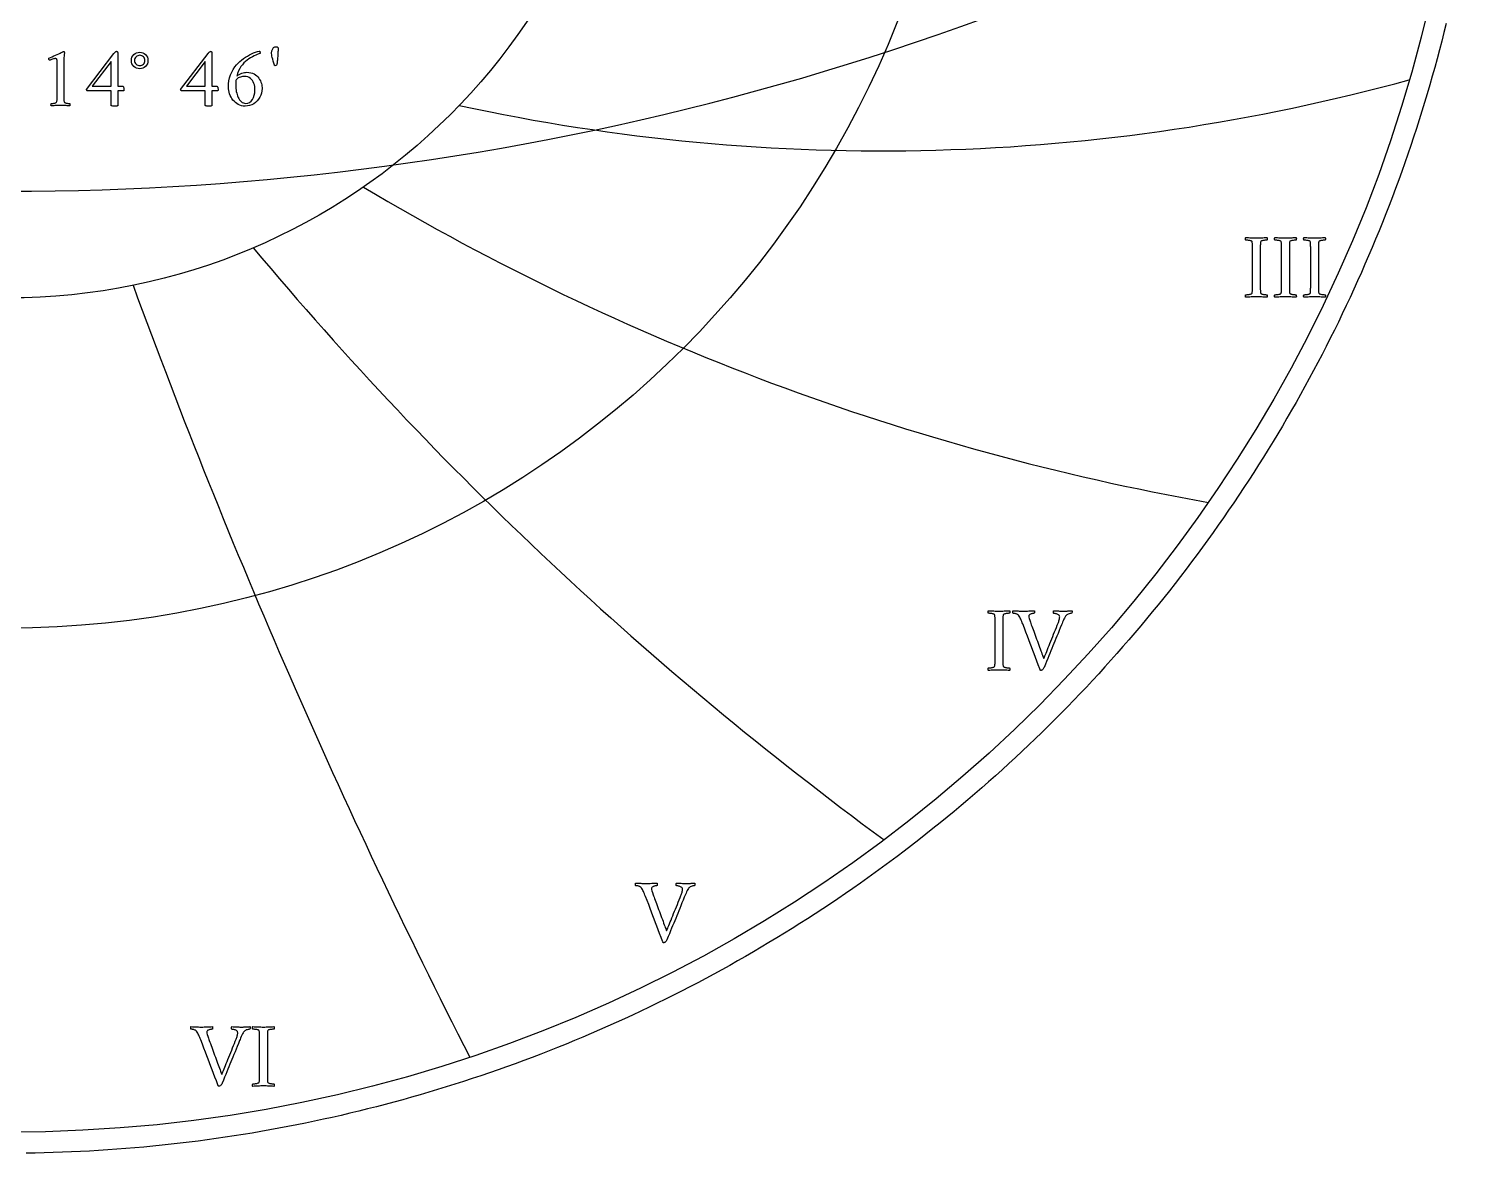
# Model space of a CAD drawing. Header units: millimetres. Extents: x -69 to 69, y -69 to 71.
# Drawn here: x 1 to 68.4, y -69.4 to -16.7 of the extents above; entities that cross this region are included whole.
import ezdxf

# ---------------------------------------------------------------- set-up
doc = ezdxf.new("R2010")
doc.units = ezdxf.units.MM
for name, color, linetype in [('CUT_OUTER', 1, 'Continuous'), ('ENGRAVE', 7, 'Continuous'), ('ENGRAVE_FINE', 8, 'Continuous'), ('TEXT', 5, 'Continuous')]:
    doc.layers.add(name, color=color, linetype=linetype)

msp = doc.modelspace()

# ---------------------------------------------------------------- linework, layer by layer
at = {"layer": 'CUT_OUTER'}
msp.add_lwpolyline([(67.4127, -16.4471), (67.3105, -16.8604), (67.2057, -17.2731), (67.0985, -17.6851), (66.9887, -18.0965), (66.8764, -18.5072), (66.7616, -18.9172), (66.6443, -19.3265), (66.5244, -19.735), (66.4021, -20.1429), (66.2772, -20.5499), (66.1499, -20.9562), (66.0201, -21.3617), (65.8878, -21.7664), (65.753, -22.1702), (65.6157, -22.5733), (65.476, -22.9755), (65.3337, -23.3768), (65.1891, -23.7772), (65.042, -24.1768), (64.8924, -24.5754), (64.7404, -24.9731), (64.5859, -25.3699), (64.429, -25.7657), (64.2697, -26.1605), (64.108, -26.5544), (63.9439, -26.9473), (63.7773, -27.3391), (63.6084, -27.7299), (63.437, -28.1197), (63.2633, -28.5084), (63.0872, -28.896), (62.9087, -29.2826), (62.7278, -29.668), (62.5446, -30.0524), (62.359, -30.4356), (62.1711, -30.8176), (61.9808, -31.1985), (61.7882, -31.5783), (61.5933, -31.9568), (61.3961, -32.3341), (61.1965, -32.7102), (60.9947, -33.0851), (60.7905, -33.4587), (60.5841, -33.8311), (60.3753, -34.2022), (60.1643, -34.572), (59.9511, -34.9405), (59.7356, -35.3077), (59.5178, -35.6736), (59.2978, -36.0381), (59.0755, -36.4013), (58.8511, -36.7631), (58.6244, -37.1235), (58.3955, -37.4825), (58.1644, -37.8401), (57.9311, -38.1963), (57.6957, -38.551), (57.458, -38.9043), (57.2183, -39.2561), (56.9763, -39.6065), (56.7322, -39.9553), (56.486, -40.3027), (56.2376, -40.6485), (55.9872, -40.9928), (55.7346, -41.3356), (55.4799, -41.6768), (55.2231, -42.0164), (54.9643, -42.3545), (54.7034, -42.6909), (54.4404, -43.0258), (54.1754, -43.359), (53.9083, -43.6906), (53.6392, -44.0205), (53.3681, -44.3488), (53.095, -44.6755), (52.8198, -45.0004), (52.5427, -45.3237), (52.2636, -45.6452), (51.9826, -45.965), (51.6996, -46.2831), (51.4146, -46.5995), (51.1277, -46.9141), (50.8389, -47.2269), (50.5481, -47.538), (50.2555, -47.8472), (49.961, -48.1547), (49.6646, -48.4603), (49.3663, -48.7642), (49.0661, -49.0661), (48.7642, -49.3663), (48.4603, -49.6646), (48.1547, -49.961), (47.8472, -50.2555), (47.538, -50.5481), (47.2269, -50.8389), (46.9141, -51.1277), (46.5995, -51.4146), (46.2831, -51.6996), (45.965, -51.9826), (45.6452, -52.2636), (45.3237, -52.5427), (45.0004, -52.8198), (44.6755, -53.095), (44.3488, -53.3681), (44.0205, -53.6392), (43.6906, -53.9083), (43.359, -54.1754), (43.0258, -54.4404), (42.6909, -54.7034), (42.3545, -54.9643), (42.0164, -55.2231), (41.6768, -55.4799), (41.3356, -55.7346), (40.9928, -55.9872), (40.6485, -56.2376), (40.3027, -56.486), (39.9553, -56.7322), (39.6065, -56.9763), (39.2561, -57.2183), (38.9043, -57.458), (38.551, -57.6957), (38.1963, -57.9311), (37.8401, -58.1644), (37.4825, -58.3955), (37.1235, -58.6244), (36.7631, -58.8511), (36.4013, -59.0755), (36.0381, -59.2978), (35.6736, -59.5178), (35.3077, -59.7356), (34.9405, -59.9511), (34.572, -60.1643), (34.2022, -60.3753), (33.8311, -60.5841), (33.4587, -60.7905), (33.0851, -60.9947), (32.7102, -61.1965), (32.3341, -61.3961), (31.9568, -61.5933), (31.5783, -61.7882), (31.1985, -61.9808), (30.8176, -62.1711), (30.4356, -62.359), (30.0524, -62.5446), (29.668, -62.7278), (29.2826, -62.9087), (28.896, -63.0872), (28.5084, -63.2633), (28.1197, -63.437), (27.7299, -63.6084), (27.3391, -63.7773), (26.9473, -63.9439), (26.5544, -64.108), (26.1605, -64.2697), (25.7657, -64.429), (25.3699, -64.5859), (24.9731, -64.7404), (24.5754, -64.8924), (24.1768, -65.042), (23.7772, -65.1891), (23.3768, -65.3337), (22.9755, -65.476), (22.5733, -65.6157), (22.1702, -65.753), (21.7664, -65.8878), (21.3617, -66.0201), (20.9562, -66.1499), (20.5499, -66.2772), (20.1429, -66.4021), (19.735, -66.5244), (19.3265, -66.6443), (18.9172, -66.7616), (18.5072, -66.8764), (18.0965, -66.9887), (17.6851, -67.0985), (17.2731, -67.2057), (16.8604, -67.3105), (16.4471, -67.4127), (16.0331, -67.5123), (15.6186, -67.6094), (15.2034, -67.704), (14.7877, -67.796), (14.3715, -67.8854), (13.9547, -67.9723), (13.5373, -68.0567), (13.1195, -68.1385), (12.7011, -68.2177), (12.2823, -68.2943), (11.863, -68.3684), (11.4433, -68.4399), (11.0232, -68.5088), (10.6026, -68.5752), (10.1816, -68.639), (9.7603, -68.7001), (9.3386, -68.7587), (8.9165, -68.8147), (8.4941, -68.8682), (8.0713, -68.919), (7.6483, -68.9672), (7.225, -69.0128), (6.8014, -69.0559), (6.3776, -69.0963), (5.9535, -69.1341), (5.5292, -69.1694), (5.1046, -69.202), (4.6799, -69.232), (4.255, -69.2594), (3.83, -69.2842), (3.4048, -69.3064), (2.9795, -69.326), (2.5541, -69.343), (2.1285, -69.3573), (1.7029, -69.3691), (1.2772, -69.3782), (0.8515, -69.3848)], dxfattribs=at)
at = {"layer": 'ENGRAVE'}
for radius in [68.4, 44.7739, 29.3085]:
    msp.add_circle((0, 0), radius, dxfattribs=at)
for centre, radius, start, end in [((40.967, 70.9569), 93.3696, 257.748266, 285.350766), ((76.921, 76.921), 117.6367, 239.187147, 259.889022), ((140.8858, 81.3405), 168.7299, 219.929865, 233.731116), ((313.7058, 84.0572), 327.8439, 200.119644, 207.020269)]:
    msp.add_arc(centre, radius, start, end, dxfattribs=at)
at = {"layer": 'ENGRAVE_FINE'}
msp.add_arc((0, 108.6341), 132.9443, 239.147014, 300.852986, dxfattribs=at)
at = {"layer": 'TEXT'}
for points in [[(2.3098, -19.8377), (2.3098, -18.2399), (2.3086, -18.2007), (2.3052, -18.1681), (2.2995, -18.1421), (2.2916, -18.1226), (2.2808, -18.1084), (2.2668, -18.0983), (2.2495, -18.0922), (2.2289, -18.0902), (2.2036, -18.0921), (2.1723, -18.0978), (2.1348, -18.1073), (2.0913, -18.1206), (2.0476, -18.1351), (2.0094, -18.1484), (1.9768, -18.1604), (1.9498, -18.1711), (1.9338, -18.1562), (1.9225, -18.1398), (1.9156, -18.1218), (1.9134, -18.1024), (1.9134, -18.1021), (1.9134, -18.1014), (1.9134, -18.1001), (1.9134, -18.0983), (1.9139, -18.091), (1.9154, -18.0852), (1.9179, -18.0809), (1.9215, -18.0781), (2.002, -18.0416), (2.0817, -18.0048), (2.1607, -17.9677), (2.239, -17.9304), (2.3136, -17.8947), (2.3816, -17.8622), (2.443, -17.833), (2.4979, -17.8071), (2.5433, -17.7858), (2.5763, -17.7707), (2.5969, -17.7616), (2.6051, -17.7585), (2.6132, -17.7585), (2.6225, -17.76), (2.6304, -17.7646), (2.6367, -17.7722), (2.6415, -17.7828), (2.6453, -17.7944), (2.6486, -17.805), (2.6514, -17.8146), (2.6536, -17.8232), (2.6526, -17.8294), (2.6496, -17.848), (2.6445, -17.879), (2.6374, -17.9224), (2.6304, -17.9771), (2.6253, -18.0422), (2.6223, -18.1177), (2.6213, -18.2035), (2.6213, -19.8377), (2.6214, -19.8815), (2.6218, -19.9237), (2.6224, -19.9644), (2.6233, -20.0036), (2.6252, -20.0402), (2.6288, -20.0734), (2.6343, -20.1029), (2.6415, -20.129), (2.6483, -20.1388), (2.6607, -20.1482), (2.6787, -20.1571), (2.7022, -20.1654), (2.7288, -20.1729), (2.7563, -20.179), (2.7845, -20.184), (2.8134, -20.1876), (2.8406, -20.1903), (2.8635, -20.1922), (2.8821, -20.1933), (2.8963, -20.1937), (2.9018, -20.2033), (2.9059, -20.216), (2.9089, -20.2316), (2.9105, -20.2503), (2.9104, -20.2691), (2.908, -20.2847), (2.9033, -20.2974), (2.8963, -20.307), (2.8369, -20.3031), (2.78, -20.2994), (2.7257, -20.296), (2.6739, -20.2928), (2.6223, -20.2902), (2.5687, -20.2883), (2.5131, -20.2871), (2.4554, -20.2867), (2.4, -20.2871), (2.3472, -20.2883), (2.2969, -20.2902), (2.2491, -20.2928), (2.2008, -20.296), (2.149, -20.2994), (2.0936, -20.3031), (2.0347, -20.307), (2.0278, -20.2974), (2.0231, -20.2847), (2.0207, -20.2691), (2.0206, -20.2503), (2.0222, -20.2316), (2.0251, -20.216), (2.0293, -20.2033), (2.0347, -20.1937), (2.049, -20.1933), (2.0676, -20.1922), (2.0905, -20.1903), (2.1176, -20.1876), (2.1466, -20.184), (2.1748, -20.179), (2.2022, -20.1729), (2.2289, -20.1654), (2.2521, -20.1571), (2.2693, -20.1482), (2.2805, -20.1388), (2.2855, -20.129), (2.2928, -20.1029), (2.2987, -20.0734), (2.303, -20.0402), (2.3057, -20.0036), (2.3075, -19.9644), (2.3088, -19.9237), (2.3095, -19.8815), (2.3098, -19.8377)], [(5.0888, -17.7504), (5.1039, -17.7519), (5.1166, -17.7565), (5.1271, -17.7641), (5.1353, -17.7747), (5.1415, -17.7868), (5.146, -17.799), (5.1486, -17.8111), (5.1495, -17.8232), (5.1495, -19.3806), (5.3841, -19.3806), (5.394, -19.3837), (5.4033, -19.3928), (5.4122, -19.4079), (5.4205, -19.4292), (5.4276, -19.4545), (5.4327, -19.4818), (5.4357, -19.5111), (5.4367, -19.5424), (5.4359, -19.5632), (5.4337, -19.5809), (5.4299, -19.5955), (5.4246, -19.6072), (5.1495, -19.6072), (5.1495, -20.2989), (5.1478, -20.2995), (5.1429, -20.3014), (5.1347, -20.3046), (5.1232, -20.309), (5.1044, -20.3134), (5.0741, -20.3166), (5.0326, -20.3185), (4.9796, -20.3191), (4.9177, -20.3171), (4.8734, -20.311), (4.8469, -20.3009), (4.838, -20.2867), (4.838, -19.6072), (3.7256, -19.6072), (3.7161, -19.6005), (3.7079, -19.5925), (3.7009, -19.5833), (3.6953, -19.5728), (3.6908, -19.562), (3.6877, -19.552), (3.6858, -19.5428), (3.6851, -19.5343), (4.9715, -17.8516), (4.9826, -17.8385), (4.9958, -17.8238), (5.0109, -17.8072), (5.0281, -17.7889), (5.0456, -17.772), (5.0615, -17.76), (5.0759, -17.7528), (5.0888, -17.7504)], [(5.7886, -18.1792), (5.7958, -18.1014), (5.8174, -18.0295), (5.8535, -17.9638), (5.9039, -17.9041), (5.9645, -17.8546), (6.0308, -17.8192), (6.103, -17.798), (6.181, -17.7909), (6.2587, -17.798), (6.3302, -17.8192), (6.3953, -17.8546), (6.4541, -17.9041), (6.5027, -17.9638), (6.5375, -18.0295), (6.5583, -18.1014), (6.5653, -18.1792), (6.5583, -18.2571), (6.5375, -18.3289), (6.5027, -18.3946), (6.4541, -18.4543), (6.3953, -18.5038), (6.3302, -18.5392), (6.2587, -18.5605), (6.181, -18.5676), (6.103, -18.5605), (6.0308, -18.5392), (5.9645, -18.5038), (5.9039, -18.4543), (5.8535, -18.3946), (5.8174, -18.3289), (5.7958, -18.2571), (5.7886, -18.1792)], [(5.9343, -18.1792), (5.9388, -18.2279), (5.9525, -18.2728), (5.9752, -18.3138), (6.0071, -18.3511), (6.0452, -18.3821), (6.087, -18.4042), (6.1322, -18.4175), (6.181, -18.4219), (6.2295, -18.4175), (6.274, -18.4042), (6.3145, -18.3821), (6.3509, -18.3511), (6.381, -18.3138), (6.4025, -18.2728), (6.4154, -18.2279), (6.4197, -18.1792), (6.4154, -18.1306), (6.4025, -18.0857), (6.381, -18.0446), (6.3509, -18.0073), (6.3145, -17.9763), (6.274, -17.9542), (6.2295, -17.9409), (6.181, -17.9365), (6.1322, -17.9409), (6.087, -17.9542), (6.0452, -17.9763), (6.0071, -18.0073), (5.9752, -18.0446), (5.9525, -18.0857), (5.9388, -18.1306), (5.9343, -18.1792)], [(9.5021, -17.7504), (9.5171, -17.7519), (9.5299, -17.7565), (9.5404, -17.7641), (9.5486, -17.7747), (9.5548, -17.7868), (9.5592, -17.799), (9.5619, -17.8111), (9.5628, -17.8232), (9.5628, -19.3806), (9.7974, -19.3806), (9.8072, -19.3837), (9.8166, -19.3928), (9.8254, -19.4079), (9.8338, -19.4292), (9.8409, -19.4545), (9.8459, -19.4818), (9.849, -19.5111), (9.85, -19.5424), (9.8492, -19.5632), (9.8469, -19.5809), (9.8431, -19.5955), (9.8378, -19.6072), (9.5628, -19.6072), (9.5628, -20.2989), (9.5611, -20.2995), (9.5562, -20.3014), (9.548, -20.3046), (9.5365, -20.309), (9.5176, -20.3134), (9.4874, -20.3166), (9.4458, -20.3185), (9.3929, -20.3191), (9.3309, -20.3171), (9.2867, -20.311), (9.2601, -20.3009), (9.2513, -20.2867), (9.2513, -19.6072), (8.1389, -19.6072), (8.1294, -19.6005), (8.1212, -19.5925), (8.1142, -19.5833), (8.1085, -19.5728), (8.1041, -19.562), (8.1009, -19.552), (8.099, -19.5428), (8.0984, -19.5343), (9.3848, -17.8516), (9.3959, -17.8385), (9.409, -17.8238), (9.4242, -17.8072), (9.4414, -17.7889), (9.4589, -17.772), (9.4748, -17.76), (9.4892, -17.7528), (9.5021, -17.7504)], [(11.193, -18.7334), (11.2919, -18.7382), (11.3826, -18.7526), (11.4649, -18.7766), (11.5388, -18.8103), (11.6051, -18.8513), (11.6642, -18.8977), (11.7163, -18.9494), (11.7613, -19.0065), (11.7999, -19.0669), (11.8326, -19.1288), (11.8595, -19.1923), (11.8806, -19.2573), (11.8966, -19.3213), (11.9079, -19.3821), (11.9148, -19.4397), (11.917, -19.4939), (11.9103, -19.6012), (11.8902, -19.7048), (11.8567, -19.8045), (11.8098, -19.9004), (11.7517, -19.9899), (11.6844, -20.0703), (11.6081, -20.1416), (11.5226, -20.2038), (11.4297, -20.2543), (11.331, -20.2903), (11.2265, -20.3119), (11.1161, -20.3191), (11.0293, -20.3142), (10.9467, -20.2994), (10.8685, -20.2747), (10.7945, -20.2402), (10.7254, -20.1976), (10.6615, -20.1487), (10.603, -20.0935), (10.5498, -20.0319), (10.5021, -19.9653), (10.4603, -19.8949), (10.4243, -19.8207), (10.394, -19.7427), (10.3702, -19.6629), (10.3531, -19.5834), (10.3428, -19.5041), (10.3394, -19.4251), (10.3455, -19.2755), (10.3637, -19.1298), (10.394, -18.9883), (10.4365, -18.8507), (10.4906, -18.7195), (10.5558, -18.5969), (10.6322, -18.4829), (10.7197, -18.3774), (10.7931, -18.3021), (10.8719, -18.2298), (10.9559, -18.1605), (11.0453, -18.0943), (11.1378, -18.0318), (11.2314, -17.9739), (11.3259, -17.9206), (11.4215, -17.8718), (11.5159, -17.8286), (11.6071, -17.7919), (11.6949, -17.7618), (11.7795, -17.7383), (11.7924, -17.7412), (11.8028, -17.7499), (11.8106, -17.7645), (11.8159, -17.7848), (11.8195, -17.8064), (11.822, -17.8248), (11.8235, -17.8398), (11.824, -17.8516), (11.7592, -17.8738), (11.69, -17.9001), (11.6166, -17.9304), (11.5388, -17.9648), (11.4588, -18.0043), (11.3785, -18.0498), (11.298, -18.1014), (11.2172, -18.159), (11.1384, -18.2236), (11.0635, -18.296), (10.9927, -18.3763), (10.926, -18.4644), (10.8651, -18.5614), (10.8117, -18.6682), (10.7659, -18.7849), (10.7278, -18.9114), (10.7819, -18.8713), (10.839, -18.8361), (10.8992, -18.8056), (10.9624, -18.7799), (11.0253, -18.7596), (11.0848, -18.745), (11.1406, -18.7363), (11.193, -18.7334)], [(12.5643, -17.532), (12.5933, -17.5353), (12.6199, -17.5451), (12.6439, -17.5616), (12.6654, -17.5846), (12.6651, -17.6082), (12.6644, -17.6387), (12.6631, -17.676), (12.6614, -17.7201), (12.6591, -17.769), (12.6563, -17.8207), (12.653, -17.8752), (12.6492, -17.9325), (12.645, -17.9909), (12.6406, -18.0488), (12.6359, -18.1062), (12.631, -18.163), (12.6261, -18.2174), (12.6214, -18.2672), (12.617, -18.3125), (12.6128, -18.3532), (12.6002, -18.3744), (12.5825, -18.3936), (12.5597, -18.4108), (12.5319, -18.426), (12.5205, -18.4245), (12.5107, -18.4199), (12.5023, -18.4123), (12.4955, -18.4017), (12.4649, -18.2987), (12.4379, -18.204), (12.4143, -18.1177), (12.3944, -18.0397), (12.3784, -17.97), (12.3671, -17.9087), (12.3602, -17.8557), (12.358, -17.8111), (12.3596, -17.7823), (12.3645, -17.7525), (12.3728, -17.7216), (12.3843, -17.6898), (12.3987, -17.6585), (12.4156, -17.6296), (12.4351, -17.6029), (12.4571, -17.5785), (12.4812, -17.5582), (12.5071, -17.5436), (12.5348, -17.5349), (12.5643, -17.532)], [(4.838, -18.2237), (3.9521, -19.3806), (4.838, -19.3806)], [(9.2513, -18.2237), (8.3654, -19.3806), (9.2513, -19.3806)], [(10.6954, -19.0853), (10.6916, -19.1179), (10.6883, -19.1511), (10.6855, -19.1847), (10.6833, -19.2188), (10.6815, -19.2532), (10.6802, -19.2876), (10.6795, -19.322), (10.6792, -19.3564), (10.681, -19.4239), (10.6863, -19.4929), (10.6952, -19.5634), (10.7075, -19.6355), (10.7236, -19.707), (10.7434, -19.776), (10.7671, -19.8425), (10.7945, -19.9065), (10.8257, -19.9663), (10.8608, -20.0203), (10.8996, -20.0684), (10.9422, -20.1108), (10.9884, -20.1453), (11.0382, -20.1699), (11.0916, -20.1847), (11.1485, -20.1897), (11.2392, -20.1785), (11.3214, -20.1452), (11.395, -20.0895), (11.4599, -20.0117), (11.513, -19.9171), (11.551, -19.8114), (11.5737, -19.6946), (11.5813, -19.5667), (11.5781, -19.4833), (11.5687, -19.4029), (11.5529, -19.3255), (11.5307, -19.2512), (11.5018, -19.1819), (11.4655, -19.1197), (11.4219, -19.0646), (11.3709, -19.0166), (11.312, -18.9776), (11.2445, -18.9498), (11.1684, -18.9331), (11.0837, -18.9276), (11.0401, -18.9292), (10.9942, -18.9341), (10.9461, -18.9424), (10.8956, -18.9539), (10.8444, -18.9719), (10.794, -18.9999), (10.7443, -19.0377), (10.6954, -19.0853)], [(58.5206, -26.494), (58.5828, -26.4936), (58.6441, -26.4924), (58.7047, -26.4904), (58.7644, -26.4875), (58.8244, -26.4844), (58.8857, -26.4816), (58.9484, -26.479), (59.0125, -26.4768), (59.0199, -26.487), (59.0249, -26.5005), (59.0275, -26.5172), (59.0276, -26.5372), (59.0258, -26.5571), (59.0227, -26.5738), (59.0183, -26.5873), (59.0125, -26.5976), (58.9968, -26.598), (58.9758, -26.5992), (58.9494, -26.6012), (58.9176, -26.604), (58.8836, -26.6077), (58.8507, -26.6121), (58.8189, -26.6174), (58.7881, -26.6235), (58.7611, -26.6307), (58.7407, -26.6396), (58.7266, -26.6502), (58.7191, -26.6623), (58.7133, -26.6855), (58.7088, -26.7119), (58.7057, -26.7416), (58.704, -26.7745), (58.703, -26.8098), (58.7024, -26.8467), (58.702, -26.8853), (58.7018, -26.9255), (58.7018, -26.932), (58.7018, -26.9384), (58.7018, -26.9449), (58.7018, -26.9514), (58.7018, -26.9579), (58.7018, -26.9643), (58.7018, -26.9708), (58.7018, -26.9773), (58.7018, -28.7766), (58.7018, -28.783), (58.7018, -28.7895), (58.7018, -28.796), (58.7018, -28.8025), (58.7018, -28.8089), (58.7018, -28.8154), (58.7018, -28.8219), (58.7018, -28.8283), (58.702, -28.8684), (58.7024, -28.9065), (58.703, -28.9428), (58.704, -28.9772), (58.7057, -29.0092), (58.7088, -29.0381), (58.7133, -29.0642), (58.7191, -29.0872), (58.7266, -29.0977), (58.7407, -29.1077), (58.7611, -29.1172), (58.7881, -29.1261), (58.8189, -29.134), (58.8507, -29.1406), (58.8836, -29.1459), (58.9176, -29.1498), (58.9494, -29.1526), (58.9758, -29.1546), (58.9968, -29.1559), (59.0125, -29.1563), (59.0183, -29.1665), (59.0227, -29.18), (59.0258, -29.1967), (59.0276, -29.2167), (59.0275, -29.2366), (59.0249, -29.2534), (59.0199, -29.2668), (59.0125, -29.2771), (58.9484, -29.2729), (58.8857, -29.269), (58.8244, -29.2654), (58.7644, -29.262), (58.7047, -29.2591), (58.6441, -29.2571), (58.5828, -29.2559), (58.5206, -29.2555), (58.4599, -29.2559), (58.3987, -29.2571), (58.3369, -29.2591), (58.2747, -29.262), (58.2118, -29.2654), (58.1484, -29.269), (58.0845, -29.2729), (58.0201, -29.2771), (58.0127, -29.2668), (58.0077, -29.2534), (58.0051, -29.2366), (58.005, -29.2167), (58.0067, -29.1967), (58.0098, -29.18), (58.0143, -29.1665), (58.0201, -29.1563), (58.0357, -29.1559), (58.0568, -29.1546), (58.0832, -29.1526), (58.115, -29.1498), (58.1491, -29.1459), (58.1824, -29.1406), (58.2149, -29.134), (58.2466, -29.1261), (58.2742, -29.1172), (58.2946, -29.1077), (58.3077, -29.0977), (58.3135, -29.0872), (58.3212, -29.0595), (58.327, -29.0279), (58.3309, -28.9926), (58.3329, -28.9535), (58.3338, -28.9117), (58.3345, -28.8683), (58.3349, -28.8232), (58.3351, -28.7766), (58.3351, -26.9773), (58.3349, -26.9305), (58.3345, -26.885), (58.3338, -26.841), (58.3329, -26.7982), (58.3309, -26.7582), (58.327, -26.7222), (58.3212, -26.6902), (58.3135, -26.6623), (58.3077, -26.6502), (58.2946, -26.6396), (58.2742, -26.6307), (58.2466, -26.6235), (58.2149, -26.6174), (58.1824, -26.6121), (58.1491, -26.6077), (58.115, -26.604), (58.0832, -26.6012), (58.0568, -26.5992), (58.0357, -26.598), (58.0201, -26.5976), (58.0143, -26.5873), (58.0098, -26.5738), (58.0067, -26.5571), (58.005, -26.5372), (58.0051, -26.5172), (58.0077, -26.5005), (58.0127, -26.487), (58.0201, -26.4768), (58.0845, -26.479), (58.1484, -26.4816), (58.2118, -26.4844), (58.2747, -26.4875), (58.3369, -26.4904), (58.3987, -26.4924), (58.4599, -26.4936), (58.5206, -26.494)], [(59.8841, -26.494), (59.9462, -26.4936), (60.0076, -26.4924), (60.0681, -26.4904), (60.1279, -26.4875), (60.1879, -26.4844), (60.2492, -26.4816), (60.3119, -26.479), (60.376, -26.4768), (60.3834, -26.487), (60.3884, -26.5005), (60.3909, -26.5172), (60.3911, -26.5372), (60.3893, -26.5571), (60.3862, -26.5738), (60.3818, -26.5873), (60.376, -26.5976), (60.3603, -26.598), (60.3393, -26.5992), (60.3129, -26.6012), (60.2811, -26.604), (60.2471, -26.6077), (60.2142, -26.6121), (60.1823, -26.6174), (60.1516, -26.6235), (60.1246, -26.6307), (60.1041, -26.6396), (60.0901, -26.6502), (60.0826, -26.6623), (60.0768, -26.6855), (60.0723, -26.7119), (60.0692, -26.7416), (60.0675, -26.7745), (60.0665, -26.8098), (60.0658, -26.8467), (60.0654, -26.8853), (60.0653, -26.9255), (60.0653, -26.932), (60.0653, -26.9384), (60.0653, -26.9449), (60.0653, -26.9514), (60.0653, -26.9579), (60.0653, -26.9643), (60.0653, -26.9708), (60.0653, -26.9773), (60.0653, -28.7766), (60.0653, -28.783), (60.0653, -28.7895), (60.0653, -28.796), (60.0653, -28.8025), (60.0653, -28.8089), (60.0653, -28.8154), (60.0653, -28.8219), (60.0653, -28.8283), (60.0654, -28.8684), (60.0658, -28.9065), (60.0665, -28.9428), (60.0675, -28.9772), (60.0692, -29.0092), (60.0723, -29.0381), (60.0768, -29.0642), (60.0826, -29.0872), (60.0901, -29.0977), (60.1041, -29.1077), (60.1246, -29.1172), (60.1516, -29.1261), (60.1823, -29.134), (60.2142, -29.1406), (60.2471, -29.1459), (60.2811, -29.1498), (60.3129, -29.1526), (60.3393, -29.1546), (60.3603, -29.1559), (60.376, -29.1563), (60.3818, -29.1665), (60.3862, -29.18), (60.3893, -29.1967), (60.3911, -29.2167), (60.3909, -29.2366), (60.3884, -29.2534), (60.3834, -29.2668), (60.376, -29.2771), (60.3119, -29.2729), (60.2492, -29.269), (60.1879, -29.2654), (60.1279, -29.262), (60.0681, -29.2591), (60.0076, -29.2571), (59.9462, -29.2559), (59.8841, -29.2555), (59.8234, -29.2559), (59.7622, -29.2571), (59.7004, -29.2591), (59.6381, -29.262), (59.5753, -29.2654), (59.5119, -29.269), (59.448, -29.2729), (59.3836, -29.2771), (59.3761, -29.2668), (59.3712, -29.2534), (59.3686, -29.2366), (59.3685, -29.2167), (59.3702, -29.1967), (59.3733, -29.18), (59.3778, -29.1665), (59.3836, -29.1563), (59.3992, -29.1559), (59.4202, -29.1546), (59.4467, -29.1526), (59.4785, -29.1498), (59.5126, -29.1459), (59.5459, -29.1406), (59.5784, -29.134), (59.6101, -29.1261), (59.6377, -29.1172), (59.6581, -29.1077), (59.6712, -29.0977), (59.677, -29.0872), (59.6847, -29.0595), (59.6905, -29.0279), (59.6944, -28.9926), (59.6964, -28.9535), (59.6973, -28.9117), (59.698, -28.8683), (59.6984, -28.8232), (59.6985, -28.7766), (59.6985, -26.9773), (59.6984, -26.9305), (59.698, -26.885), (59.6973, -26.841), (59.6964, -26.7982), (59.6944, -26.7582), (59.6905, -26.7222), (59.6847, -26.6902), (59.677, -26.6623), (59.6712, -26.6502), (59.6581, -26.6396), (59.6377, -26.6307), (59.6101, -26.6235), (59.5784, -26.6174), (59.5459, -26.6121), (59.5126, -26.6077), (59.4785, -26.604), (59.4467, -26.6012), (59.4202, -26.5992), (59.3992, -26.598), (59.3836, -26.5976), (59.3778, -26.5873), (59.3733, -26.5738), (59.3702, -26.5571), (59.3685, -26.5372), (59.3686, -26.5172), (59.3712, -26.5005), (59.3761, -26.487), (59.3836, -26.4768), (59.448, -26.479), (59.5119, -26.4816), (59.5753, -26.4844), (59.6381, -26.4875), (59.7004, -26.4904), (59.7622, -26.4924), (59.8234, -26.4936), (59.8841, -26.494)], [(61.2476, -26.494), (61.3097, -26.4936), (61.3711, -26.4924), (61.4316, -26.4904), (61.4914, -26.4875), (61.5514, -26.4844), (61.6127, -26.4816), (61.6754, -26.479), (61.7395, -26.4768), (61.7469, -26.487), (61.7519, -26.5005), (61.7544, -26.5172), (61.7546, -26.5372), (61.7528, -26.5571), (61.7497, -26.5738), (61.7453, -26.5873), (61.7395, -26.5976), (61.7238, -26.598), (61.7028, -26.5992), (61.6764, -26.6012), (61.6445, -26.604), (61.6106, -26.6077), (61.5777, -26.6121), (61.5458, -26.6174), (61.5151, -26.6235), (61.4881, -26.6307), (61.4676, -26.6396), (61.4536, -26.6502), (61.4461, -26.6623), (61.4403, -26.6855), (61.4358, -26.7119), (61.4327, -26.7416), (61.431, -26.7745), (61.43, -26.8098), (61.4293, -26.8467), (61.4289, -26.8853), (61.4288, -26.9255), (61.4288, -26.932), (61.4288, -26.9384), (61.4288, -26.9449), (61.4288, -26.9514), (61.4288, -26.9579), (61.4288, -26.9643), (61.4288, -26.9708), (61.4288, -26.9773), (61.4288, -28.7766), (61.4288, -28.783), (61.4288, -28.7895), (61.4288, -28.796), (61.4288, -28.8025), (61.4288, -28.8089), (61.4288, -28.8154), (61.4288, -28.8219), (61.4288, -28.8283), (61.4289, -28.8684), (61.4293, -28.9065), (61.43, -28.9428), (61.431, -28.9772), (61.4327, -29.0092), (61.4358, -29.0381), (61.4403, -29.0642), (61.4461, -29.0872), (61.4536, -29.0977), (61.4676, -29.1077), (61.4881, -29.1172), (61.5151, -29.1261), (61.5458, -29.134), (61.5777, -29.1406), (61.6106, -29.1459), (61.6445, -29.1498), (61.6764, -29.1526), (61.7028, -29.1546), (61.7238, -29.1559), (61.7395, -29.1563), (61.7453, -29.1665), (61.7497, -29.18), (61.7528, -29.1967), (61.7546, -29.2167), (61.7544, -29.2366), (61.7519, -29.2534), (61.7469, -29.2668), (61.7395, -29.2771), (61.6754, -29.2729), (61.6127, -29.269), (61.5514, -29.2654), (61.4914, -29.262), (61.4316, -29.2591), (61.3711, -29.2571), (61.3097, -29.2559), (61.2476, -29.2555), (61.1869, -29.2559), (61.1257, -29.2571), (61.0639, -29.2591), (61.0016, -29.262), (60.9388, -29.2654), (60.8754, -29.269), (60.8115, -29.2729), (60.7471, -29.2771), (60.7396, -29.2668), (60.7346, -29.2534), (60.7321, -29.2366), (60.732, -29.2167), (60.7337, -29.1967), (60.7368, -29.18), (60.7413, -29.1665), (60.7471, -29.1563), (60.7627, -29.1559), (60.7837, -29.1546), (60.8102, -29.1526), (60.842, -29.1498), (60.8761, -29.1459), (60.9094, -29.1406), (60.9419, -29.134), (60.9736, -29.1261), (61.0012, -29.1172), (61.0216, -29.1077), (61.0347, -29.0977), (61.0405, -29.0872), (61.0481, -29.0595), (61.0539, -29.0279), (61.0579, -28.9926), (61.0599, -28.9535), (61.0608, -28.9117), (61.0615, -28.8683), (61.0619, -28.8232), (61.062, -28.7766), (61.062, -26.9773), (61.0619, -26.9305), (61.0615, -26.885), (61.0608, -26.841), (61.0599, -26.7982), (61.0579, -26.7582), (61.0539, -26.7222), (61.0481, -26.6902), (61.0405, -26.6623), (61.0347, -26.6502), (61.0216, -26.6396), (61.0012, -26.6307), (60.9736, -26.6235), (60.9419, -26.6174), (60.9094, -26.6121), (60.8761, -26.6077), (60.842, -26.604), (60.8102, -26.6012), (60.7837, -26.5992), (60.7627, -26.598), (60.7471, -26.5976), (60.7413, -26.5873), (60.7368, -26.5738), (60.7337, -26.5571), (60.732, -26.5372), (60.7321, -26.5172), (60.7346, -26.5005), (60.7396, -26.487), (60.7471, -26.4768), (60.8115, -26.479), (60.8754, -26.4816), (60.9388, -26.4844), (61.0016, -26.4875), (61.0639, -26.4904), (61.1257, -26.4924), (61.1869, -26.4936), (61.2476, -26.494)], [(46.4547, -43.9806), (46.5169, -43.9802), (46.5783, -43.9789), (46.6388, -43.9769), (46.6985, -43.9741), (46.7585, -43.971), (46.8199, -43.9682), (46.8826, -43.9656), (46.9466, -43.9633), (46.9541, -43.9735), (46.959, -43.987), (46.9616, -44.0037), (46.9617, -44.0237), (46.96, -44.0437), (46.9569, -44.0604), (46.9524, -44.0739), (46.9466, -44.0841), (46.931, -44.0845), (46.91, -44.0857), (46.8835, -44.0878), (46.8517, -44.0906), (46.8177, -44.0942), (46.7848, -44.0987), (46.753, -44.1039), (46.7223, -44.11), (46.6953, -44.1173), (46.6748, -44.1262), (46.6608, -44.1367), (46.6532, -44.1488), (46.6474, -44.172), (46.643, -44.1985), (46.6399, -44.2281), (46.6381, -44.261), (46.6372, -44.2963), (46.6365, -44.3333), (46.6361, -44.3719), (46.636, -44.412), (46.636, -44.4185), (46.636, -44.425), (46.636, -44.4315), (46.636, -44.4379), (46.636, -44.4444), (46.636, -44.4509), (46.636, -44.4573), (46.636, -44.4638), (46.636, -46.2631), (46.636, -46.2696), (46.636, -46.276), (46.636, -46.2825), (46.636, -46.289), (46.636, -46.2955), (46.636, -46.3019), (46.636, -46.3084), (46.636, -46.3149), (46.6361, -46.3549), (46.6365, -46.3931), (46.6372, -46.4294), (46.6381, -46.4637), (46.6399, -46.4957), (46.643, -46.5247), (46.6474, -46.5507), (46.6532, -46.5738), (46.6608, -46.5843), (46.6748, -46.5943), (46.6953, -46.6037), (46.7223, -46.6126), (46.753, -46.6206), (46.7848, -46.6272), (46.8177, -46.6324), (46.8517, -46.6363), (46.8835, -46.6392), (46.91, -46.6412), (46.931, -46.6424), (46.9466, -46.6428), (46.9524, -46.6531), (46.9569, -46.6665), (46.96, -46.6833), (46.9617, -46.7032), (46.9616, -46.7232), (46.959, -46.7399), (46.9541, -46.7534), (46.9466, -46.7636), (46.8826, -46.7594), (46.8199, -46.7555), (46.7585, -46.7519), (46.6985, -46.7485), (46.6388, -46.7457), (46.5783, -46.7437), (46.5169, -46.7425), (46.4547, -46.7421), (46.3941, -46.7425), (46.3328, -46.7437), (46.2711, -46.7457), (46.2088, -46.7485), (46.146, -46.7519), (46.0826, -46.7555), (46.0187, -46.7594), (45.9542, -46.7636), (45.9468, -46.7534), (45.9418, -46.7399), (45.9393, -46.7232), (45.9391, -46.7032), (45.9409, -46.6833), (45.944, -46.6665), (45.9484, -46.6531), (45.9542, -46.6428), (45.9699, -46.6424), (45.9909, -46.6412), (46.0173, -46.6392), (46.0491, -46.6363), (46.0833, -46.6324), (46.1166, -46.6272), (46.1491, -46.6206), (46.1808, -46.6126), (46.2084, -46.6037), (46.2288, -46.5943), (46.2418, -46.5843), (46.2476, -46.5738), (46.2553, -46.546), (46.2611, -46.5144), (46.265, -46.4791), (46.267, -46.44), (46.268, -46.3982), (46.2687, -46.3548), (46.2691, -46.3098), (46.2692, -46.2631), (46.2692, -44.4638), (46.2691, -44.417), (46.2687, -44.3716), (46.268, -44.3275), (46.267, -44.2848), (46.265, -44.2447), (46.2611, -44.2087), (46.2553, -44.1767), (46.2476, -44.1488), (46.2418, -44.1367), (46.2288, -44.1262), (46.2084, -44.1173), (46.1808, -44.11), (46.1491, -44.1039), (46.1166, -44.0987), (46.0833, -44.0942), (46.0491, -44.0906), (46.0173, -44.0878), (45.9909, -44.0857), (45.9699, -44.0845), (45.9542, -44.0841), (45.9484, -44.0739), (45.944, -44.0604), (45.9409, -44.0437), (45.9391, -44.0237), (45.9393, -44.0037), (45.9418, -43.987), (45.9468, -43.9735), (45.9542, -43.9633), (46.0187, -43.9656), (46.0826, -43.9682), (46.146, -43.971), (46.2088, -43.9741), (46.2711, -43.9769), (46.3328, -43.9789), (46.3941, -43.9802), (46.4547, -43.9806)], [(47.5895, -43.9806), (47.658, -43.9802), (47.7255, -43.9789), (47.7918, -43.9769), (47.8571, -43.9741), (47.9215, -43.971), (47.9854, -43.9682), (48.0488, -43.9656), (48.1116, -43.9633), (48.1153, -43.9739), (48.1176, -43.9886), (48.1185, -44.0074), (48.1181, -44.0302), (48.1164, -44.0522), (48.1133, -44.0685), (48.1088, -44.0791), (48.103, -44.0841), (48.0915, -44.0848), (48.0744, -44.0868), (48.0516, -44.0902), (48.0232, -44.0949), (47.9923, -44.1014), (47.9622, -44.11), (47.933, -44.1208), (47.9045, -44.1337), (47.88, -44.1498), (47.8625, -44.1699), (47.8519, -44.194), (47.8484, -44.2222), (47.8533, -44.2659), (47.8679, -44.3279), (47.8921, -44.4083), (47.9261, -44.507), (47.9448, -44.5583), (47.9666, -44.6175), (47.9912, -44.6845), (48.0189, -44.7594), (48.0487, -44.8402), (48.0798, -44.925), (48.1123, -45.0138), (48.1462, -45.1067), (48.1808, -45.2017), (48.2157, -45.2966), (48.2509, -45.3915), (48.2864, -45.4864), (48.3212, -45.5795), (48.3544, -45.6687), (48.3859, -45.7542), (48.4158, -45.8359), (48.4436, -45.9121), (48.4687, -45.981), (48.4911, -46.0426), (48.5108, -46.097), (48.5271, -46.1419), (48.5393, -46.1752), (48.5476, -46.1969), (48.5518, -46.207), (48.5585, -46.1923), (48.5701, -46.1655), (48.5865, -46.1265), (48.6078, -46.0754), (48.6331, -46.0143), (48.6612, -45.9454), (48.6924, -45.8687), (48.7265, -45.7842), (48.763, -45.6934), (48.8015, -45.5981), (48.8418, -45.4982), (48.884, -45.3937), (48.9273, -45.2865), (48.9708, -45.1785), (49.0147, -45.0696), (49.0587, -44.96), (49.1023, -44.8516), (49.1445, -44.7464), (49.1854, -44.6445), (49.2249, -44.5458), (49.2394, -44.5086), (49.2529, -44.4703), (49.2653, -44.4309), (49.2766, -44.3905), (49.2861, -44.3511), (49.2928, -44.315), (49.2969, -44.2821), (49.2982, -44.2524), (49.2946, -44.22), (49.2837, -44.192), (49.2655, -44.1683), (49.24, -44.1488), (49.2103, -44.1329), (49.1796, -44.1197), (49.1477, -44.1092), (49.1148, -44.1014), (49.084, -44.0957), (49.0582, -44.0917), (49.0376, -44.0892), (49.0221, -44.0884), (49.0145, -44.0815), (49.0091, -44.0695), (49.0059, -44.0524), (49.0048, -44.0302), (49.0059, -44.0074), (49.0091, -43.9886), (49.0145, -43.9739), (49.0221, -43.9633), (49.0795, -43.9656), (49.1353, -43.9682), (49.1895, -43.971), (49.2421, -43.9741), (49.2947, -43.9769), (49.3489, -43.9789), (49.4047, -43.9802), (49.4622, -43.9806), (49.5092, -43.9804), (49.5512, -43.98), (49.588, -43.9793), (49.6197, -43.9784), (49.6487, -43.9772), (49.6774, -43.9757), (49.7058, -43.9739), (49.734, -43.9719), (49.7637, -43.9698), (49.7966, -43.9676), (49.8327, -43.9655), (49.8721, -43.9633), (49.8756, -43.9741), (49.8775, -43.9892), (49.8778, -44.0086), (49.8764, -44.0323), (49.874, -44.055), (49.871, -44.0712), (49.8675, -44.0809), (49.8635, -44.0841), (49.8463, -44.0855), (49.8209, -44.0895), (49.787, -44.0962), (49.7448, -44.1057), (49.7007, -44.1192), (49.6612, -44.138), (49.6263, -44.1623), (49.5959, -44.192), (49.575, -44.2191), (49.5512, -44.2572), (49.5243, -44.3065), (49.4945, -44.3667), (49.4642, -44.4319), (49.4358, -44.4956), (49.4092, -44.5581), (49.3845, -44.6192), (49.3275, -44.7607), (49.2729, -44.8964), (49.2207, -45.0261), (49.1709, -45.1499), (49.1227, -45.2696), (49.0749, -45.3872), (49.0277, -45.5026), (48.9811, -45.6159), (48.9343, -45.7291), (48.8867, -45.8446), (48.8383, -45.9621), (48.7891, -46.0819), (48.7378, -46.2059), (48.6834, -46.3365), (48.6256, -46.4735), (48.5647, -46.6169), (48.547, -46.6547), (48.5286, -46.686), (48.5093, -46.7108), (48.4892, -46.7291), (48.4686, -46.7423), (48.4477, -46.7518), (48.4265, -46.7574), (48.405, -46.7593), (48.3988, -46.7576), (48.3932, -46.7523), (48.3881, -46.7435), (48.3835, -46.7313), (48.3792, -46.7182), (48.3748, -46.707), (48.3705, -46.6977), (48.3662, -46.6903), (48.2962, -46.5057), (48.2287, -46.3273), (48.1636, -46.1551), (48.1009, -45.9891), (48.0391, -45.8256), (47.9768, -45.6606), (47.914, -45.4944), (47.8506, -45.3268), (47.7849, -45.1542), (47.7152, -44.973), (47.6415, -44.7831), (47.5637, -44.5846), (47.5401, -44.5237), (47.5167, -44.466), (47.4937, -44.4115), (47.4709, -44.3603), (47.4476, -44.3117), (47.4229, -44.2653), (47.3969, -44.2211), (47.3695, -44.179), (47.3565, -44.1626), (47.3393, -44.1478), (47.3177, -44.1345), (47.2918, -44.1229), (47.2639, -44.113), (47.2363, -44.1046), (47.2089, -44.0979), (47.1818, -44.0927), (47.1566, -44.089), (47.1349, -44.0863), (47.1167, -44.0847), (47.102, -44.0841), (47.1001, -44.0805), (47.0987, -44.0695), (47.0979, -44.0513), (47.0977, -44.0259), (47.0979, -44.0001), (47.0987, -43.9811), (47.1001, -43.9688), (47.102, -43.9633), (47.1722, -43.9656), (47.2363, -43.9682), (47.2941, -43.971), (47.3458, -43.9741), (47.3974, -43.9769), (47.4552, -43.9789), (47.5193, -43.9802), (47.5895, -43.9806)], [(29.9096, -56.7435), (29.978, -56.7431), (30.0455, -56.7419), (30.1118, -56.7399), (30.1771, -56.737), (30.2415, -56.7339), (30.3054, -56.7311), (30.3688, -56.7285), (30.4316, -56.7262), (30.4353, -56.7369), (30.4376, -56.7516), (30.4385, -56.7703), (30.4381, -56.7931), (30.4364, -56.8151), (30.4333, -56.8314), (30.4288, -56.8421), (30.423, -56.847), (30.4116, -56.8477), (30.3944, -56.8497), (30.3716, -56.8531), (30.3432, -56.8578), (30.3123, -56.8643), (30.2822, -56.8729), (30.253, -56.8837), (30.2245, -56.8967), (30.2, -56.9127), (30.1825, -56.9328), (30.1719, -56.9569), (30.1684, -56.9851), (30.1733, -57.0288), (30.1879, -57.0908), (30.2121, -57.1712), (30.2461, -57.2699), (30.2649, -57.3213), (30.2866, -57.3805), (30.3112, -57.4475), (30.3389, -57.5223), (30.3687, -57.6031), (30.3998, -57.6879), (30.4323, -57.7768), (30.4662, -57.8697), (30.5008, -57.9646), (30.5357, -58.0595), (30.5709, -58.1544), (30.6064, -58.2494), (30.6412, -58.3424), (30.6744, -58.4317), (30.7059, -58.5172), (30.7358, -58.5989), (30.7636, -58.6751), (30.7887, -58.744), (30.8111, -58.8056), (30.8308, -58.8599), (30.8471, -58.9048), (30.8594, -58.9381), (30.8676, -58.9598), (30.8718, -58.9699), (30.8785, -58.9553), (30.8901, -58.9284), (30.9065, -58.8894), (30.9279, -58.8383), (30.9531, -58.7773), (30.9812, -58.7084), (31.0124, -58.6316), (31.0465, -58.5471), (31.0831, -58.4563), (31.1215, -58.361), (31.1618, -58.2611), (31.204, -58.1566), (31.2473, -58.0494), (31.2908, -57.9414), (31.3347, -57.8326), (31.3788, -57.723), (31.4223, -57.6145), (31.4645, -57.5094), (31.5054, -57.4074), (31.5449, -57.3087), (31.5594, -57.2715), (31.5729, -57.2332), (31.5853, -57.1939), (31.5967, -57.1534), (31.6061, -57.114), (31.6128, -57.0779), (31.6169, -57.045), (31.6182, -57.0153), (31.6146, -56.983), (31.6037, -56.9549), (31.5855, -56.9312), (31.56, -56.9118), (31.5303, -56.8959), (31.4996, -56.8826), (31.4677, -56.8721), (31.4348, -56.8643), (31.404, -56.8586), (31.3782, -56.8546), (31.3576, -56.8522), (31.3421, -56.8514), (31.3345, -56.8445), (31.3291, -56.8325), (31.3259, -56.8154), (31.3248, -56.7931), (31.3259, -56.7703), (31.3291, -56.7516), (31.3345, -56.7369), (31.3421, -56.7262), (31.3995, -56.7285), (31.4553, -56.7311), (31.5095, -56.7339), (31.5621, -56.737), (31.6147, -56.7399), (31.6689, -56.7419), (31.7248, -56.7431), (31.7822, -56.7435), (31.8293, -56.7434), (31.8712, -56.743), (31.908, -56.7423), (31.9397, -56.7413), (31.9687, -56.7401), (31.9974, -56.7386), (32.0258, -56.7369), (32.054, -56.7349), (32.0837, -56.7327), (32.1166, -56.7305), (32.1527, -56.7284), (32.1921, -56.7262), (32.1956, -56.737), (32.1975, -56.7521), (32.1978, -56.7715), (32.1964, -56.7953), (32.194, -56.8179), (32.191, -56.8341), (32.1875, -56.8438), (32.1835, -56.847), (32.1663, -56.8484), (32.1409, -56.8524), (32.107, -56.8592), (32.0648, -56.8686), (32.0207, -56.8821), (31.9812, -56.901), (31.9463, -56.9253), (31.916, -56.9549), (31.8951, -56.982), (31.8712, -57.0202), (31.8444, -57.0694), (31.8146, -57.1297), (31.7842, -57.1948), (31.7558, -57.2586), (31.7292, -57.321), (31.7045, -57.3821), (31.6475, -57.5237), (31.5929, -57.6593), (31.5407, -57.789), (31.4909, -57.9128), (31.4427, -58.0325), (31.3949, -58.1501), (31.3477, -58.2656), (31.3011, -58.3788), (31.2543, -58.4921), (31.2067, -58.6075), (31.1583, -58.7251), (31.1091, -58.8448), (31.0578, -58.9689), (31.0034, -59.0994), (30.9457, -59.2364), (30.8847, -59.3799), (30.867, -59.4176), (30.8486, -59.4489), (30.8293, -59.4737), (30.8092, -59.492), (30.7886, -59.5053), (30.7677, -59.5147), (30.7465, -59.5204), (30.7251, -59.5222), (30.7189, -59.5205), (30.7132, -59.5152), (30.7081, -59.5065), (30.7035, -59.4942), (30.6992, -59.4811), (30.6949, -59.4699), (30.6905, -59.4606), (30.6862, -59.4532), (30.6162, -59.2686), (30.5487, -59.0902), (30.4836, -58.918), (30.4209, -58.752), (30.3591, -58.5885), (30.2968, -58.4236), (30.234, -58.2573), (30.1706, -58.0897), (30.1049, -57.9171), (30.0352, -57.7359), (29.9615, -57.5461), (29.8837, -57.3476), (29.8601, -57.2866), (29.8367, -57.2289), (29.8137, -57.1744), (29.7909, -57.1232), (29.7676, -57.0747), (29.7429, -57.0283), (29.7169, -56.984), (29.6895, -56.942), (29.6766, -56.9255), (29.6593, -56.9107), (29.6377, -56.8975), (29.6118, -56.8859), (29.5839, -56.8759), (29.5563, -56.8675), (29.5289, -56.8608), (29.5018, -56.8557), (29.4766, -56.8519), (29.4549, -56.8492), (29.4367, -56.8476), (29.422, -56.847), (29.4201, -56.8434), (29.4187, -56.8325), (29.4179, -56.8143), (29.4177, -56.7888), (29.4179, -56.763), (29.4187, -56.744), (29.4201, -56.7318), (29.422, -56.7262), (29.4922, -56.7285), (29.5563, -56.7311), (29.6141, -56.7339), (29.6658, -56.737), (29.7174, -56.7399), (29.7753, -56.7419), (29.8393, -56.7431), (29.9096, -56.7435)], [(9.0641, -63.4708), (9.1326, -63.4703), (9.2, -63.4691), (9.2663, -63.4671), (9.3316, -63.4643), (9.396, -63.4612), (9.4599, -63.4583), (9.5233, -63.4558), (9.5861, -63.4535), (9.5898, -63.4641), (9.5921, -63.4788), (9.593, -63.4976), (9.5926, -63.5204), (9.5909, -63.5424), (9.5878, -63.5587), (9.5833, -63.5693), (9.5775, -63.5743), (9.5661, -63.575), (9.5489, -63.577), (9.5261, -63.5804), (9.4977, -63.5851), (9.4668, -63.5916), (9.4367, -63.6002), (9.4075, -63.611), (9.379, -63.6239), (9.3545, -63.64), (9.337, -63.6601), (9.3264, -63.6842), (9.3229, -63.7124), (9.3278, -63.7561), (9.3424, -63.8181), (9.3666, -63.8985), (9.4006, -63.9972), (9.4194, -64.0485), (9.4411, -64.1077), (9.4657, -64.1747), (9.4934, -64.2496), (9.5232, -64.3303), (9.5543, -64.4152), (9.5868, -64.504), (9.6207, -64.5969), (9.6553, -64.6919), (9.6902, -64.7868), (9.7254, -64.8817), (9.7609, -64.9766), (9.7957, -65.0697), (9.8289, -65.1589), (9.8604, -65.2444), (9.8903, -65.3261), (9.9181, -65.4023), (9.9432, -65.4712), (9.9656, -65.5328), (9.9853, -65.5872), (10.0016, -65.6321), (10.0139, -65.6654), (10.0221, -65.6871), (10.0263, -65.6972), (10.033, -65.6825), (10.0446, -65.6557), (10.0611, -65.6167), (10.0824, -65.5656), (10.1076, -65.5045), (10.1358, -65.4356), (10.1669, -65.3589), (10.201, -65.2744), (10.2376, -65.1836), (10.276, -65.0883), (10.3163, -64.9884), (10.3585, -64.8839), (10.4018, -64.7767), (10.4453, -64.6687), (10.4892, -64.5598), (10.5333, -64.4502), (10.5768, -64.3418), (10.619, -64.2366), (10.6599, -64.1347), (10.6994, -64.036), (10.7139, -63.9988), (10.7274, -63.9605), (10.7398, -63.9211), (10.7512, -63.8807), (10.7606, -63.8413), (10.7673, -63.8052), (10.7714, -63.7723), (10.7727, -63.7426), (10.7691, -63.7102), (10.7582, -63.6822), (10.74, -63.6584), (10.7145, -63.639), (10.6848, -63.6231), (10.6541, -63.6099), (10.6222, -63.5994), (10.5893, -63.5916), (10.5585, -63.5859), (10.5327, -63.5819), (10.5121, -63.5794), (10.4966, -63.5786), (10.489, -63.5717), (10.4836, -63.5597), (10.4804, -63.5426), (10.4793, -63.5204), (10.4804, -63.4976), (10.4836, -63.4788), (10.489, -63.4641), (10.4966, -63.4535), (10.554, -63.4558), (10.6098, -63.4583), (10.664, -63.4612), (10.7166, -63.4643), (10.7692, -63.4671), (10.8234, -63.4691), (10.8793, -63.4703), (10.9367, -63.4708), (10.9838, -63.4706), (11.0257, -63.4702), (11.0625, -63.4695), (11.0942, -63.4686), (11.1232, -63.4674), (11.1519, -63.4659), (11.1803, -63.4641), (11.2085, -63.4621), (11.2382, -63.46), (11.2711, -63.4578), (11.3072, -63.4556), (11.3466, -63.4535), (11.3501, -63.4643), (11.352, -63.4794), (11.3523, -63.4988), (11.3509, -63.5225), (11.3485, -63.5452), (11.3455, -63.5614), (11.342, -63.5711), (11.338, -63.5743), (11.3208, -63.5757), (11.2954, -63.5797), (11.2615, -63.5864), (11.2193, -63.5959), (11.1752, -63.6094), (11.1357, -63.6282), (11.1008, -63.6525), (11.0705, -63.6822), (11.0496, -63.7093), (11.0257, -63.7474), (10.9989, -63.7967), (10.9691, -63.8569), (10.9387, -63.9221), (10.9103, -63.9858), (10.8837, -64.0483), (10.859, -64.1093), (10.802, -64.2509), (10.7474, -64.3866), (10.6952, -64.5163), (10.6454, -64.6401), (10.5972, -64.7598), (10.5494, -64.8774), (10.5022, -64.9928), (10.4556, -65.1061), (10.4088, -65.2193), (10.3612, -65.3348), (10.3128, -65.4523), (10.2636, -65.5721), (10.2123, -65.6961), (10.1579, -65.8267), (10.1002, -65.9636), (10.0392, -66.1071), (10.0215, -66.1449), (10.0031, -66.1762), (9.9838, -66.201), (9.9637, -66.2193), (9.9431, -66.2325), (9.9222, -66.242), (9.901, -66.2476), (9.8796, -66.2495), (9.8734, -66.2478), (9.8677, -66.2425), (9.8626, -66.2337), (9.858, -66.2215), (9.8537, -66.2084), (9.8494, -66.1972), (9.845, -66.1879), (9.8407, -66.1805), (9.7707, -65.9959), (9.7032, -65.8175), (9.6381, -65.6453), (9.5754, -65.4793), (9.5136, -65.3157), (9.4513, -65.1508), (9.3885, -64.9846), (9.3251, -64.817), (9.2594, -64.6444), (9.1897, -64.4632), (9.116, -64.2733), (9.0382, -64.0748), (9.0146, -64.0139), (8.9912, -63.9562), (8.9682, -63.9017), (8.9454, -63.8505), (8.9221, -63.8019), (8.8974, -63.7555), (8.8714, -63.7113), (8.844, -63.6692), (8.8311, -63.6528), (8.8138, -63.638), (8.7922, -63.6247), (8.7663, -63.6131), (8.7384, -63.6032), (8.7108, -63.5948), (8.6834, -63.5881), (8.6563, -63.5829), (8.6311, -63.5792), (8.6094, -63.5765), (8.5912, -63.5748), (8.5765, -63.5743), (8.5746, -63.5707), (8.5732, -63.5597), (8.5724, -63.5415), (8.5722, -63.5161), (8.5724, -63.4903), (8.5732, -63.4713), (8.5746, -63.459), (8.5765, -63.4535), (8.6467, -63.4558), (8.7108, -63.4583), (8.7686, -63.4612), (8.8203, -63.4643), (8.8719, -63.4671), (8.9298, -63.4691), (8.9938, -63.4703), (9.0641, -63.4708)], [(11.9809, -63.4708), (12.043, -63.4703), (12.1044, -63.4691), (12.1649, -63.4671), (12.2247, -63.4643), (12.2847, -63.4612), (12.346, -63.4583), (12.4087, -63.4558), (12.4728, -63.4535), (12.4802, -63.4637), (12.4852, -63.4772), (12.4877, -63.4939), (12.4879, -63.5139), (12.4861, -63.5339), (12.483, -63.5506), (12.4786, -63.5641), (12.4728, -63.5743), (12.4571, -63.5747), (12.4361, -63.5759), (12.4097, -63.5779), (12.3778, -63.5808), (12.3439, -63.5844), (12.311, -63.5889), (12.2791, -63.5941), (12.2484, -63.6002), (12.2214, -63.6075), (12.2009, -63.6164), (12.1869, -63.6269), (12.1794, -63.639), (12.1736, -63.6622), (12.1691, -63.6887), (12.166, -63.7183), (12.1643, -63.7512), (12.1633, -63.7865), (12.1626, -63.8235), (12.1622, -63.8621), (12.1621, -63.9022), (12.1621, -63.9087), (12.1621, -63.9152), (12.1621, -63.9217), (12.1621, -63.9281), (12.1621, -63.9346), (12.1621, -63.9411), (12.1621, -63.9475), (12.1621, -63.954), (12.1621, -65.7533), (12.1621, -65.7598), (12.1621, -65.7662), (12.1621, -65.7727), (12.1621, -65.7792), (12.1621, -65.7857), (12.1621, -65.7921), (12.1621, -65.7986), (12.1621, -65.8051), (12.1622, -65.8451), (12.1626, -65.8833), (12.1633, -65.9196), (12.1643, -65.9539), (12.166, -65.9859), (12.1691, -66.0149), (12.1736, -66.0409), (12.1794, -66.064), (12.1869, -66.0745), (12.2009, -66.0845), (12.2214, -66.0939), (12.2484, -66.1028), (12.2791, -66.1108), (12.311, -66.1174), (12.3439, -66.1226), (12.3778, -66.1265), (12.4097, -66.1294), (12.4361, -66.1314), (12.4571, -66.1326), (12.4728, -66.133), (12.4786, -66.1433), (12.483, -66.1567), (12.4861, -66.1735), (12.4879, -66.1934), (12.4877, -66.2134), (12.4852, -66.2301), (12.4802, -66.2436), (12.4728, -66.2538), (12.4087, -66.2496), (12.346, -66.2457), (12.2847, -66.2421), (12.2247, -66.2387), (12.1649, -66.2359), (12.1044, -66.2339), (12.043, -66.2327), (11.9809, -66.2322), (11.9202, -66.2327), (11.859, -66.2339), (11.7972, -66.2359), (11.7349, -66.2387), (11.6721, -66.2421), (11.6087, -66.2457), (11.5448, -66.2496), (11.4804, -66.2538), (11.4729, -66.2436), (11.468, -66.2301), (11.4654, -66.2134), (11.4653, -66.1934), (11.467, -66.1735), (11.4701, -66.1567), (11.4746, -66.1433), (11.4804, -66.133), (11.496, -66.1326), (11.517, -66.1314), (11.5435, -66.1294), (11.5753, -66.1265), (11.6094, -66.1226), (11.6427, -66.1174), (11.6752, -66.1108), (11.7069, -66.1028), (11.7345, -66.0939), (11.7549, -66.0845), (11.768, -66.0745), (11.7738, -66.064), (11.7815, -66.0362), (11.7873, -66.0046), (11.7912, -65.9693), (11.7932, -65.9302), (11.7941, -65.8884), (11.7948, -65.845), (11.7952, -65.8), (11.7953, -65.7533), (11.7953, -63.954), (11.7952, -63.9072), (11.7948, -63.8618), (11.7941, -63.8177), (11.7932, -63.7749), (11.7912, -63.7349), (11.7873, -63.6989), (11.7815, -63.6669), (11.7738, -63.639), (11.768, -63.6269), (11.7549, -63.6164), (11.7345, -63.6075), (11.7069, -63.6002), (11.6752, -63.5941), (11.6427, -63.5889), (11.6094, -63.5844), (11.5753, -63.5808), (11.5435, -63.5779), (11.517, -63.5759), (11.496, -63.5747), (11.4804, -63.5743), (11.4746, -63.5641), (11.4701, -63.5506), (11.467, -63.5339), (11.4653, -63.5139), (11.4654, -63.4939), (11.468, -63.4772), (11.4729, -63.4637), (11.4804, -63.4535), (11.5448, -63.4558), (11.6087, -63.4583), (11.6721, -63.4612), (11.7349, -63.4643), (11.7972, -63.4671), (11.859, -63.4691), (11.9202, -63.4703), (11.9809, -63.4708)]]:
    msp.add_lwpolyline(points, close=True, dxfattribs=at)

doc.saveas('drawing.dxf')
